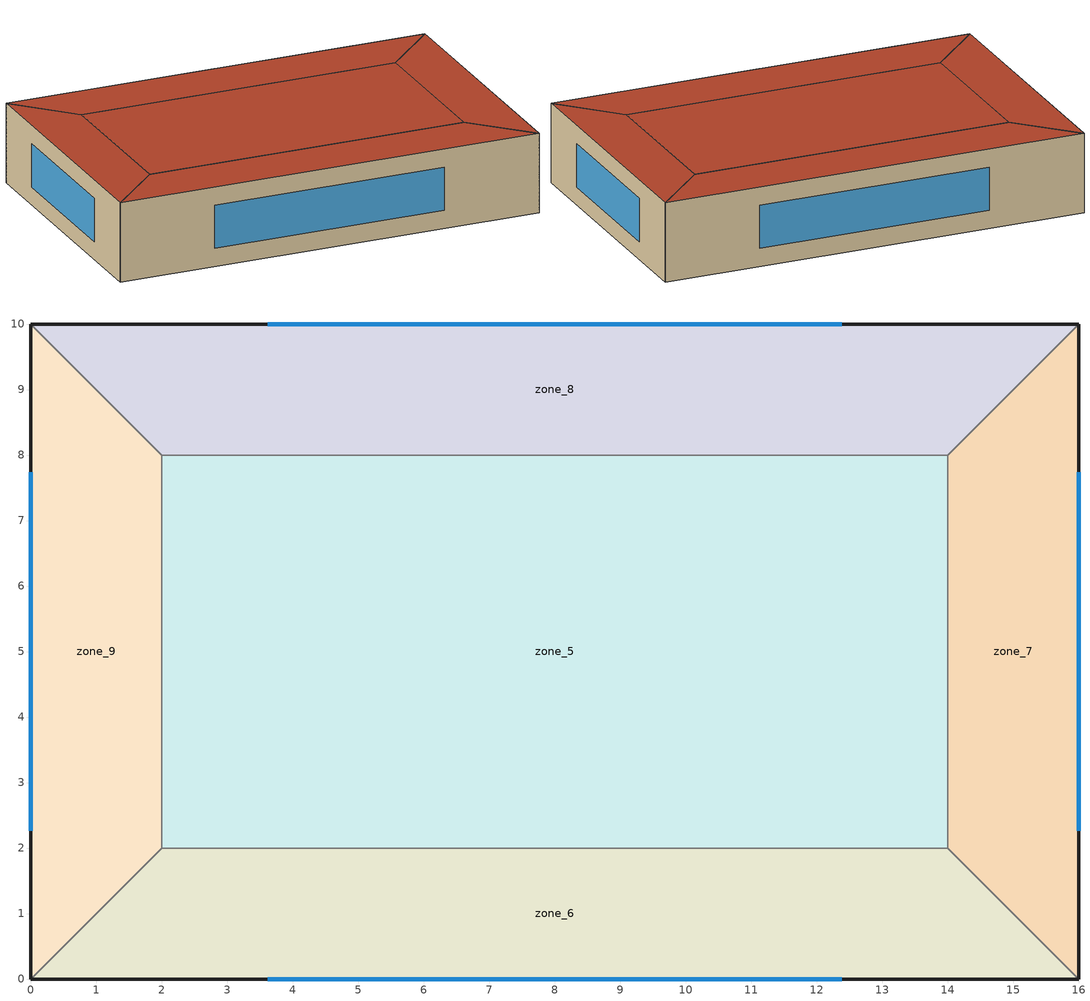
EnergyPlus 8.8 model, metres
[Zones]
zone_5
 floor ground (Interior Floor): 14,2 2,2 2,8 14,8 z0
 wall to zone_7 (Interior Wall): 14,2 14,8 z0:3
 wall to zone_8 (Interior Wall): 14,8 2,8 z0:3
 wall to zone_9 (Interior Wall): 2,8 2,2 z0:3
 wall to zone_6 (Interior Wall): 2,2 14,2 z0:3
 roof outside (Exterior Roof): 2,8 2,2 14,2 14,8 z3
zone_6
 floor ground (Interior Floor): 16,0 0,0 2,2 14,2 z0
 wall outside (Exterior Wall): 0,0 16,0 z0:3
 wall to zone_7 (Interior Wall): 16,0 14,2 z0:3
 wall to zone_9 (Interior Wall): 2,2 0,0 z0:3
 window (Exterior Window): 3.62,0 12.38,0 z0.68:2.32
 roof outside (Exterior Roof): 2,2 0,0 16,0 14,2 z3
zone_7
 floor ground (Interior Floor): 16,0 14,2 14,8 16,10 z0
 wall outside (Exterior Wall): 16,0 16,10 z0:3
 wall to zone_8 (Interior Wall): 16,10 14,8 z0:3
 window (Exterior Window): 16,2.26 16,7.74 z0.68:2.32
 roof outside (Exterior Roof): 14,8 14,2 16,0 16,10 z3
zone_8
 floor ground (Interior Floor): 14,8 2,8 0,10 16,10 z0
 wall outside (Exterior Wall): 16,10 0,10 z0:3
 wall to zone_9 (Interior Wall): 0,10 2,8 z0:3
 window (Exterior Window): 12.38,10 3.62,10 z0.68:2.32
 roof outside (Exterior Roof): 0,10 2,8 14,8 16,10 z3
zone_9
 floor ground (Interior Floor): 2,2 0,0 0,10 2,8 z0
 wall outside (Exterior Wall): 0,10 0,0 z0:3
 window (Exterior Window): 0,7.74 0,2.26 z0.68:2.32
 roof outside (Exterior Roof): 0,10 0,0 2,2 2,8 z3
[Building]
Building 1: North Axis {deg}=0; Terrain=City; Solar Distribution=FullInteriorAndExteriorWithReflections
[Site:Location]
Toronto Int'l	CAN: Latitude {deg}=43.67; Longitude {deg}=-79.63; Time Zone {hr}=-5; Elevation {m}=173
[SizingPeriod:DesignDay] Day of Month=21; Dry-Bulb Temperature Range Modifier Type=DefaultMultipliers; Barometric Pressure {Pa}=99264; Rain Indicator=No; Snow Indicator=No; Daylight Saving Time Indicator=No
Name | Month | Day Type | Maximum Dry-Bulb Temperature {C} | Daily Dry-Bulb Temperature Range {deltaC} | Humidity Condition Type | Wetbulb or DewPoint at Maximum Dry-Bulb {C} | Wind Speed {m/s} | Wind Direction {deg} | Solar Model Indicator | ASHRAE Clear Sky Optical Depth for Beam Irradiance (taub) | ASHRAE Clear Sky Optical Depth for Diffuse Irradiance (taud) | Enthalpy at Maximum Dry-Bulb {J/kg} | Sky Clearness
Toronto Int'l Ann Clg .4% Condns DB=>MWB | 7 | SummerDesignDay | 31.2 | 10.2 | Wetbulb | 22.2 | 5.8 | 270 | ASHRAETau | 0.473 | 1.952
Toronto Int'l Ann Clg .4% Condns DP=>MDB | 7 | SummerDesignDay | 26.5 | 10.2 | Dewpoint | 21.9 | 5.8 | 270 | ASHRAETau | 0.473 | 1.952
Toronto Int'l Ann Clg .4% Condns Enth=>MDB | 7 | SummerDesignDay | 29.1 | 10.2 | Enthalpy |  | 5.8 | 270 | ASHRAETau | 0.473 | 1.952 | 71300
Toronto Int'l Ann Clg .4% Condns WB=>MDB | 7 | SummerDesignDay | 29 | 10.2 | Wetbulb | 23.6 | 5.8 | 270 | ASHRAETau | 0.473 | 1.952
Toronto Int'l Ann Htg 99.6% Condns DB | 1 | WinterDesignDay | -18.8 | 0 | Wetbulb | -18.8 | 4.3 | 340 | ASHRAEClearSky |  |  |  | 0
Toronto Int'l Ann Htg Wind 99.6% Condns WS=>MCDB | 1 | WinterDesignDay | -6.9 | 0 | Wetbulb | -6.9 | 14 | 340 | ASHRAEClearSky |  |  |  | 0
Toronto Int'l Ann Hum_n 99.6% Condns DP=>MCDB | 1 | WinterDesignDay | -18.3 | 0 | Dewpoint | -23.6 | 4.3 | 340 | ASHRAEClearSky |  |  |  | 0
[Material] Thermal Absorptance=0.9
Name | Roughness | Thickness {m} | Conductivity {W/m-K} | Density {kg/m3} | Specific Heat {J/kg-K} | Solar Absorptance | Visible Absorptance
F16 Acoustic tile | MediumSmooth | 0.0191 | 0.06 | 368 | 590 | 0.3 | 0.3
G01a 19mm gypsum board | MediumSmooth | 0.019 | 0.16 | 800 | 1090 | 0.4 | 0.4
I02 50mm insulation board | MediumRough | 0.0508 | 0.03 | 43 | 1210 | 0.7 | 0.7
M01 100mm brick | MediumRough | 0.1016 | 0.89 | 1920 | 790 | 0.7 | 0.7
M11 100mm lightweight concrete | MediumRough | 0.1016 | 0.53 | 1280 | 840 | 0.5 | 0.5
M15 200mm heavyweight concrete | MediumRough | 0.2032 | 1.95 | 2240 | 900 | 0.7 | 0.7
[Material:AirGap]
Name | Thermal Resistance {m2-K/W}
Material Air Gap 1 | 0.18
Material Air Gap 2 | 0.15
[WindowMaterial:Gas]
Air 13mm: Gas Type=Air; Thickness {m}=0.0127
[WindowMaterial:Glazing]
Clear 3mm: Optical Data Type=SpectralAverage; Thickness {m}=0.003; Solar Transmittance at Normal Incidence=0.837; Front Side Solar Reflectance at Normal Incidence=0.075; Back Side Solar Reflectance at Normal Incidence=0; Visible Transmittance at Normal Incidence=0.898; Front Side Visible Reflectance at Normal Incidence=0.081; Back Side Visible Reflectance at Normal Incidence=0; Infrared Transmittance at Normal Incidence=0; Front Side Infrared Hemispherical Emissivity=0.84; Back Side Infrared Hemispherical Emissivity=0.84; Conductivity {W/m-K}=0.9; Dirt Correction Factor for Solar and Visible Transmittance=1
[Construction]
Exterior Roof: M11 100mm lightweight concrete, Material Air Gap 1, F16 Acoustic tile
Exterior Wall: M01 100mm brick, M15 200mm heavyweight concrete, I02 50mm insulation board, Material Air Gap 2, G01a 19mm gypsum board
Exterior Window: Clear 3mm, Air 13mm, Clear 3mm
Interior Floor: F16 Acoustic tile, Material Air Gap 1, M11 100mm lightweight concrete
Interior Wall: G01a 19mm gypsum board, Material Air Gap 2, G01a 19mm gypsum board
[Zone]
zone_5; zone_6; zone_7; zone_8; zone_9
[ZoneControl:Thermostat] Control Object Type 1=ThermostatSetpoint:DualSetpoint
Name | Zone or ZoneList | Control Type Schedule | Control Name 1
zone_5 Thermostat | zone_5 | zone_5 Thermostat Schedule | dualSetPtThermostatzone_5
zone_6 Thermostat | zone_6 | zone_6 Thermostat Schedule | dualSetPtThermostatzone_6
zone_7 Thermostat | zone_7 | zone_7 Thermostat Schedule | dualSetPtThermostatzone_7
zone_8 Thermostat | zone_8 | zone_8 Thermostat Schedule | dualSetPtThermostatzone_8
zone_9 Thermostat | zone_9 | zone_9 Thermostat Schedule | dualSetPtThermostatzone_9
[ThermostatSetpoint:DualSetpoint] Heating Setpoint Temperature Schedule=Medium Office HtgSetp; Cooling Setpoint Temperature Schedule=Medium Office ClgSetp
dualSetPtThermostatzone_5; dualSetPtThermostatzone_6; dualSetPtThermostatzone_7; dualSetPtThermostatzone_8; dualSetPtThermostatzone_9
[ZoneHVAC:IdealLoadsAirSystem] Cooling Limit=LimitFlowRate; Maximum Cooling Air Flow Rate {m3/s}=Autosize; Dehumidification Control Type=None; Humidification Control Type=None; Design Specification Outdoor Air Object=zone_5_DSOA; Outdoor Air Economizer Type=DifferentialDryBulb
zone_5 IDEAL LOADS AIR SYSTEM; zone_6 IDEAL LOADS AIR SYSTEM; zone_7 IDEAL LOADS AIR SYSTEM; zone_8 IDEAL LOADS AIR SYSTEM; zone_9 IDEAL LOADS AIR SYSTEM
[DesignSpecification:OutdoorAir]
zone_5_DSOA: Outdoor Air Method=Sum; Outdoor Air Flow per Person {m3/s-person}=0.0023595; Outdoor Air Flow per Zone Floor Area {m3/s-m2}=0.000304801; Outdoor Air Flow per Zone {m3/s}=0; Outdoor Air Flow Air Changes per Hour {1/hr}=0
[Zone equipment]
zone_5: zone_5 IDEAL LOADS AIR SYSTEM
zone_6: zone_6 IDEAL LOADS AIR SYSTEM
zone_7: zone_7 IDEAL LOADS AIR SYSTEM
zone_8: zone_8 IDEAL LOADS AIR SYSTEM
zone_9: zone_9 IDEAL LOADS AIR SYSTEM
[Sizing:Zone] Zone Cooling Design Supply Air Temperature Input Method=SupplyAirTemperature; Zone Cooling Design Supply Air Temperature {C}=14; Zone Cooling Design Supply Air Temperature Difference {deltaC}=11.11; Zone Heating Design Supply Air Temperature Input Method=SupplyAirTemperature; Zone Heating Design Supply Air Temperature {C}=40; Zone Heating Design Supply Air Temperature Difference {deltaC}=11.11; Zone Cooling Design Supply Air Humidity Ratio {kgWater/kgDryAir}=0.0085; Zone Heating Design Supply Air Humidity Ratio {kgWater/kgDryAir}=0.008; Design Specification Outdoor Air Object=zone_5_DSOA; Cooling Design Air Flow Method=DesignDay; Cooling Design Air Flow Rate {m3/s}=0; Cooling Minimum Air Flow per Zone Floor Area {m3/s-m2}=0.000762; Cooling Minimum Air Flow {m3/s}=0; Cooling Minimum Air Flow Fraction=0; Heating Design Air Flow Method=DesignDay; Heating Design Air Flow Rate {m3/s}=0; Heating Maximum Air Flow per Zone Floor Area {m3/s-m2}=0.002032; Heating Maximum Air Flow {m3/s}=0.141576; Heating Maximum Air Flow Fraction=0.3; Account for Dedicated Outdoor Air System=No
Name | Design Specification Zone Air Distribution Object
zone_5 | zone_5 Design Spec Zone Air Dist
zone_6 | zone_6 Design Spec Zone Air Dist
zone_7 | zone_7 Design Spec Zone Air Dist
zone_8 | zone_8 Design Spec Zone Air Dist
zone_9 | zone_9 Design Spec Zone Air Dist
[DesignSpecification:ZoneAirDistribution] Zone Air Distribution Effectiveness in Cooling Mode=1; Zone Air Distribution Effectiveness in Heating Mode=1
zone_5 Design Spec Zone Air Dist; zone_6 Design Spec Zone Air Dist; zone_7 Design Spec Zone Air Dist; zone_8 Design Spec Zone Air Dist; zone_9 Design Spec Zone Air Dist
[Schedule:Compact]
zone_5 Thermostat Schedule; zone_6 Thermostat Schedule; zone_7 Thermostat Schedule; zone_8 Thermostat Schedule; zone_9 Thermostat Schedule: Through: 12/31, For: AllDays, Until: 24:00, 4
[Schedule:Year]
Medium Office HtgSetp: Schedule:Week:Daily {ecb93216-4e3a-48b3-b436-2bda810a97af}, 1, 1, 1, 3, Schedule:Week:Daily {7658c4fb-bb29-427e-bf3f-5def4335bcf1}, 1, 4, 12, 31
Medium Office ClgSetp: Schedule:Week:Daily {8e0b014c-04b7-4e6c-a258-14b421fd36f8}, 1, 1, 1, 3, Schedule:Week:Daily {edd3bcc3-8268-4813-9843-1db4b5a04d2a}, 1, 4, 12, 31
[Schedule:Week:Daily]
Schedule:Week:Daily {ecb93216-4e3a-48b3-b436-2bda810a97af}: Medium Office HtgSetp Default Schedule, Medium Office HtgSetp Default Schedule, Medium Office HtgSetp Default Schedule, Medium Office HtgSetp Default Schedule, Medium Office HtgSetp Default Schedule, Medium Office HtgSetp Default Schedule, Medium Office HtgSetp Rule 2 Day Schedule, Medium Office HtgSetp Default Schedule, Medium Office HtgSetp Summer Design Day, Medium Office HtgSetp Winter Design Day, Medium Office HtgSetp Default Schedule, Medium Office HtgSetp Default Schedule
Schedule:Week:Daily {7658c4fb-bb29-427e-bf3f-5def4335bcf1}: Medium Office HtgSetp Rule 1 Day Schedule, Medium Office HtgSetp Default Schedule, Medium Office HtgSetp Default Schedule, Medium Office HtgSetp Default Schedule, Medium Office HtgSetp Default Schedule, Medium Office HtgSetp Default Schedule, Medium Office HtgSetp Rule 2 Day Schedule, Medium Office HtgSetp Default Schedule, Medium Office HtgSetp Summer Design Day, Medium Office HtgSetp Winter Design Day, Medium Office HtgSetp Default Schedule, Medium Office HtgSetp Default Schedule
Schedule:Week:Daily {8e0b014c-04b7-4e6c-a258-14b421fd36f8}: Medium Office ClgSetp Default Schedule, Medium Office ClgSetp Default Schedule, Medium Office ClgSetp Default Schedule, Medium Office ClgSetp Default Schedule, Medium Office ClgSetp Default Schedule, Medium Office ClgSetp Default Schedule, Medium Office ClgSetp Rule 2 Day Schedule, Medium Office ClgSetp Default Schedule, Medium Office ClgSetp Summer Design Day, Medium Office ClgSetp Winter Design Day, Medium Office ClgSetp Default Schedule, Medium Office ClgSetp Default Schedule
Schedule:Week:Daily {edd3bcc3-8268-4813-9843-1db4b5a04d2a}: Medium Office ClgSetp Rule 1 Day Schedule, Medium Office ClgSetp Default Schedule, Medium Office ClgSetp Default Schedule, Medium Office ClgSetp Default Schedule, Medium Office ClgSetp Default Schedule, Medium Office ClgSetp Default Schedule, Medium Office ClgSetp Rule 2 Day Schedule, Medium Office ClgSetp Default Schedule, Medium Office ClgSetp Summer Design Day, Medium Office ClgSetp Winter Design Day, Medium Office ClgSetp Default Schedule, Medium Office ClgSetp Default Schedule
[Schedule:Day:Interval]
Medium Office HtgSetp Default Schedule: No, 06:00, 15.6, 22:00, 21, 24:00, 15.6
Medium Office HtgSetp Rule 2 Day Schedule: No, 06:00, 15.6, 18:00, 21, 24:00, 15.6
Medium Office HtgSetp Summer Design Day; Medium Office HtgSetp Rule 1 Day Schedule: No, 24:00, 15.6
Medium Office HtgSetp Winter Design Day: No, 24:00, 21
Medium Office ClgSetp Default Schedule; Medium Office ClgSetp Summer Design Day: No, 06:00, 26.7, 22:00, 24, 24:00, 26.7
Medium Office ClgSetp Rule 2 Day Schedule: No, 06:00, 26.7, 18:00, 24, 24:00, 26.7
Medium Office ClgSetp Winter Design Day; Medium Office ClgSetp Rule 1 Day Schedule: No, 24:00, 26.7
